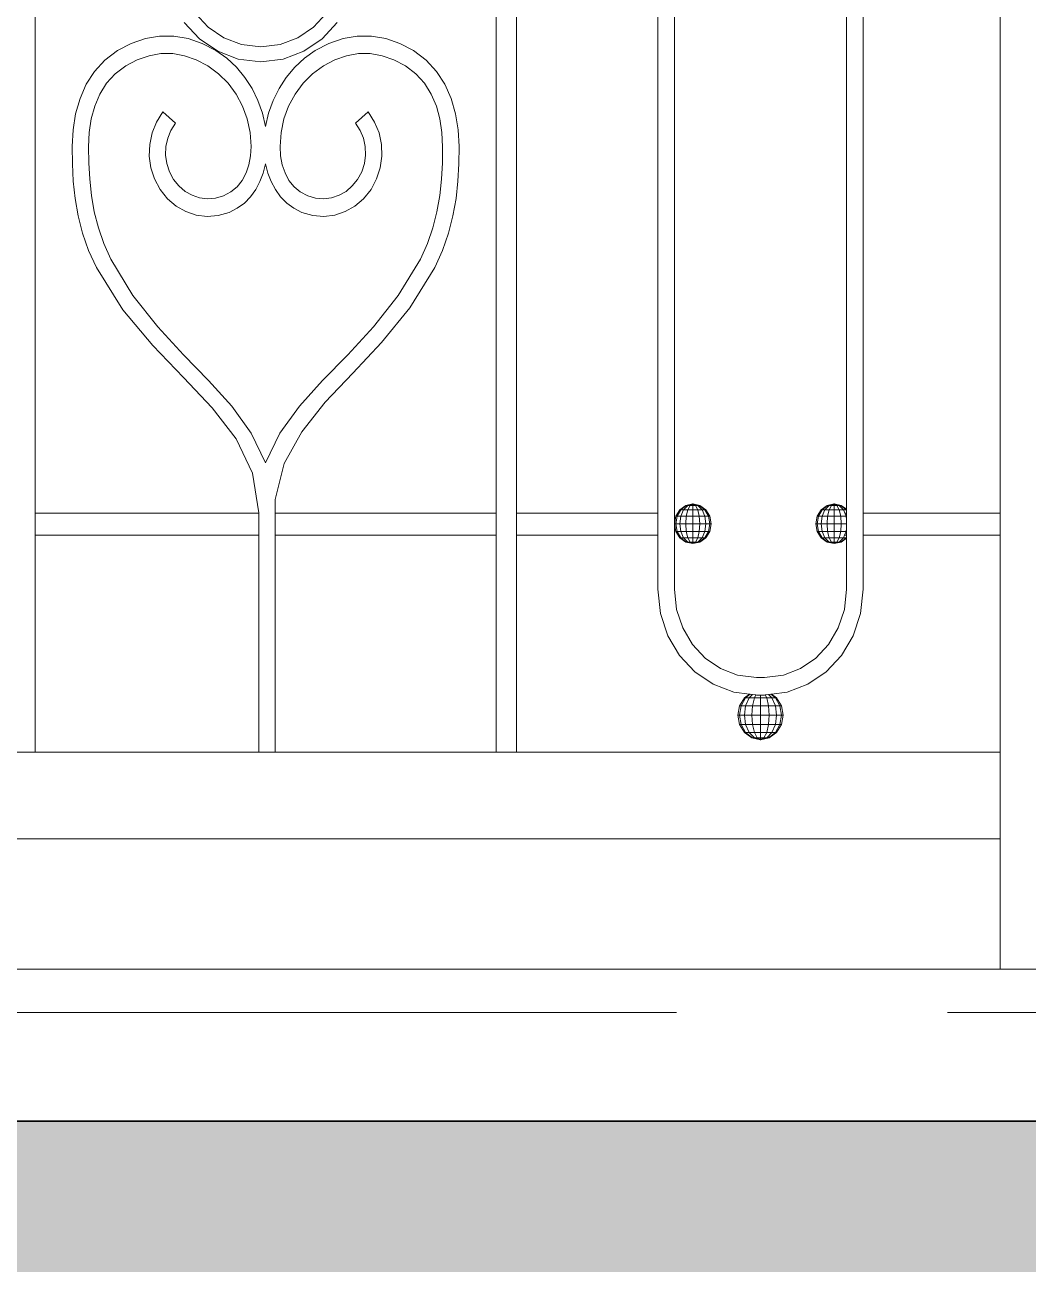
# Model space of a CAD drawing. Header units: millimetres. Extents: x 1832547 to 2001569, y -558009 to -417808.
# Drawn here: x 1917279 to 1917742, y -552015 to -551444 of the extents above; entities that cross this region are included whole.
import ezdxf

# ---------------------------------------------------------------- set-up
doc = ezdxf.new("R2010")
doc.units = ezdxf.units.MM
doc.header["$MEASUREMENT"] = 0
doc.linetypes.add('CENTER', pattern=[2, 1.25, -0.25, 0.25, -0.25])
for name, color, linetype, lineweight in [('CA-cot', 2, 'CONTINUOUS', 35), ('CA.dim 08', 8, 'CONTINUOUS', 13), ('CA.manh 08', 8, 'CONTINUOUS', 9), ('CA.thay 145', 145, 'CONTINUOUS', 18), ('CA.tim 67', 67, 'CENTER', 9), ('CA.vat lieu 08', 8, 'CONTINUOUS', 5), ('CA_manh 08', 8, 'CONTINUOUS', 9)]:
    doc.layers.add(name, color=color, linetype=linetype, lineweight=lineweight)

# ---------------------------------------------------------------- blocks, each defined once
blk = doc.blocks.new('EG535')
at = {"layer": 'CA_manh 08'}
for p, q in [((1947039.28, -527113.43), (1947039.28, -526601.15)), ((1947251.9, -526601.15), (1947251.9, -527113.43)), ((1947261.36, -527113.43), (1947261.36, -526601.15)), ((1947326.52, -526601.15), (1947326.52, -527113.43)), ((1947334.09, -527118.32), (1947334.09, -526602.13)), ((1947413.54, -526601.77), (1947413.54, -527111.66)), ((1947421.11, -527113.43), (1947421.11, -526601.15)), ((1947484.35, -526601.15), (1947484.35, -527113.43)), ((1947119.14, -526889.4), (1947113.13, -526882.95)), ((1947173.63, -526882.95), (1947167.63, -526889.4)), ((1947108.11, -526887.27), (1947115.11, -526894.8)), ((1947126.34, -526894.32), (1947119.14, -526889.4)), ((1947167.63, -526889.4), (1947160.43, -526894.32)), ((1947171.65, -526894.8), (1947178.66, -526887.27)), ((1947083.68, -526896.89), (1947090.17, -526894.65)), ((1947090.17, -526894.65), (1947096.73, -526893.54)), ((1947096.73, -526893.54), (1947103.31, -526893.54)), ((1947103.31, -526893.54), (1947109.87, -526894.65)), ((1947109.87, -526894.65), (1947116.36, -526896.89)), ((1947115.11, -526894.8), (1947123.51, -526900.53)), ((1947134.5, -526897.45), (1947126.34, -526894.32)), ((1947160.43, -526894.32), (1947152.27, -526897.45)), ((1947163.26, -526900.53), (1947171.65, -526894.8)), ((1947174.82, -526896.89), (1947181.31, -526894.65)), ((1947187.87, -526893.54), (1947181.31, -526894.65)), ((1947194.45, -526893.54), (1947187.87, -526893.54)), ((1947194.45, -526893.54), (1947201.01, -526894.65)), ((1947201.01, -526894.65), (1947207.5, -526896.89)), ((1947071.53, -526904.6), (1947077.31, -526900.24)), ((1947077.31, -526900.24), (1947083.68, -526896.89)), ((1947116.36, -526896.89), (1947122.73, -526900.24)), ((1947122.73, -526900.24), (1947127.7, -526903.79)), ((1947123.51, -526900.53), (1947133.02, -526904.19)), ((1947143.38, -526898.55), (1947134.5, -526897.45)), ((1947152.27, -526897.45), (1947143.38, -526898.55)), ((1947153.74, -526904.19), (1947163.26, -526900.53)), ((1947163.49, -526903.79), (1947168.45, -526900.24)), ((1947168.45, -526900.24), (1947174.82, -526896.89)), ((1947213.87, -526900.24), (1947207.5, -526896.89)), ((1947213.87, -526900.24), (1947219.65, -526904.6)), ((1947066.75, -526909.8), (1947071.53, -526904.6)), ((1947086.44, -526904.45), (1947081.1, -526907.28)), ((1947086.44, -526904.45), (1947091.85, -526902.57)), ((1947097.3, -526901.63), (1947091.85, -526902.57)), ((1947102.76, -526901.64), (1947097.3, -526901.63)), ((1947108.2, -526902.58), (1947102.76, -526901.64)), ((1947113.6, -526904.46), (1947108.2, -526902.58)), ((1947118.94, -526907.28), (1947113.6, -526904.46)), ((1947127.7, -526903.79), (1947132.15, -526907.93)), ((1947133.02, -526904.19), (1947143.38, -526905.47)), ((1947143.38, -526905.47), (1947153.74, -526904.19)), ((1947159.03, -526907.93), (1947163.49, -526903.79)), ((1947177.58, -526904.46), (1947172.24, -526907.28)), ((1947182.98, -526902.58), (1947177.58, -526904.46)), ((1947188.43, -526901.64), (1947182.98, -526902.58)), ((1947193.88, -526901.63), (1947188.43, -526901.64)), ((1947199.33, -526902.57), (1947193.88, -526901.63)), ((1947204.74, -526904.45), (1947199.33, -526902.57)), ((1947210.08, -526907.28), (1947204.74, -526904.45)), ((1947219.65, -526904.6), (1947224.43, -526909.8)), ((1947062.93, -526915.73), (1947066.75, -526909.8)), ((1947076.26, -526910.95), (1947072.3, -526915.32)), ((1947081.1, -526907.28), (1947076.26, -526910.95)), ((1947123.95, -526910.95), (1947118.94, -526907.28)), ((1947128.31, -526915.32), (1947123.95, -526910.95)), ((1947132.15, -526907.93), (1947136.05, -526912.59)), ((1947155.13, -526912.59), (1947159.03, -526907.93)), ((1947167.24, -526910.95), (1947162.87, -526915.32)), ((1947172.24, -526907.28), (1947167.24, -526910.95)), ((1947214.93, -526910.95), (1947210.08, -526907.28)), ((1947218.88, -526915.32), (1947214.93, -526910.95)), ((1947224.43, -526909.8), (1947228.25, -526915.73)), ((1947060.03, -526922.27), (1947062.93, -526915.73)), ((1947072.3, -526915.32), (1947069.18, -526920.31)), ((1947131.99, -526920.3), (1947128.31, -526915.32)), ((1947136.05, -526912.59), (1947139.38, -526917.72)), ((1947139.38, -526917.72), (1947142.1, -526923.24)), ((1947149.08, -526923.24), (1947151.8, -526917.72)), ((1947151.8, -526917.72), (1947155.13, -526912.59)), ((1947162.87, -526915.32), (1947159.19, -526920.3)), ((1947222, -526920.31), (1947218.88, -526915.32)), ((1947228.25, -526915.73), (1947231.15, -526922.27)), ((1947058, -526929.31), (1947060.03, -526922.27)), ((1947069.18, -526920.31), (1947066.84, -526925.81)), ((1947134.94, -526925.8), (1947131.99, -526920.3)), ((1947142.1, -526923.24), (1947144.18, -526929.09)), ((1947147, -526929.09), (1947149.08, -526923.24)), ((1947159.19, -526920.3), (1947156.24, -526925.8)), ((1947224.35, -526925.81), (1947222, -526920.31)), ((1947231.15, -526922.27), (1947233.18, -526929.31)), ((1947056.8, -526936.74), (1947058, -526929.31)), ((1947066.84, -526925.81), (1947065.22, -526931.74)), ((1947095.29, -526933.15), (1947098.23, -526928.52)), ((1947098.23, -526928.52), (1947104.08, -526933.67)), ((1947137.11, -526931.72), (1947134.94, -526925.8)), ((1947144.18, -526929.09), (1947145.59, -526935.21)), ((1947145.59, -526935.21), (1947147, -526929.09)), ((1947156.24, -526925.8), (1947154.08, -526931.72)), ((1947187.1, -526933.67), (1947192.95, -526928.52)), ((1947192.95, -526928.52), (1947195.89, -526933.15)), ((1947225.96, -526931.74), (1947224.35, -526925.81)), ((1947233.18, -526929.31), (1947234.38, -526936.74)), ((1947065.22, -526931.74), (1947064.28, -526938.01)), ((1947093.27, -526938.18), (1947095.29, -526933.15)), ((1947104.08, -526933.67), (1947101.95, -526937.02)), ((1947138.44, -526937.96), (1947137.11, -526931.72)), ((1947154.08, -526931.72), (1947152.74, -526937.96)), ((1947189.23, -526937.02), (1947187.1, -526933.67)), ((1947195.89, -526933.15), (1947197.92, -526938.18)), ((1947226.9, -526938.01), (1947225.96, -526931.74)), ((1947056.39, -526944.46), (1947056.8, -526936.74)), ((1947064.28, -526938.01), (1947063.96, -526944.52)), ((1947092.15, -526943.47), (1947093.27, -526938.18)), ((1947100.48, -526940.67), (1947099.66, -526944.49)), ((1947101.95, -526937.02), (1947100.48, -526940.67)), ((1947138.89, -526944.45), (1947138.44, -526937.96)), ((1947152.74, -526937.96), (1947152.29, -526944.45)), ((1947190.7, -526940.67), (1947189.23, -526937.02)), ((1947191.52, -526944.49), (1947190.7, -526940.67)), ((1947197.92, -526938.18), (1947199.03, -526943.47)), ((1947227.22, -526944.52), (1947226.9, -526938.01)), ((1947234.38, -526936.74), (1947234.79, -526944.46)), ((1947056.49, -526952.47), (1947056.39, -526944.46)), ((1947063.96, -526944.52), (1947064.06, -526951.95)), ((1947091.96, -526948.87), (1947092.15, -526943.47)), ((1947099.66, -526944.49), (1947099.52, -526948.4)), ((1947138.63, -526948.77), (1947138.89, -526944.45)), ((1947152.29, -526944.45), (1947152.55, -526948.77)), ((1947191.66, -526948.4), (1947191.52, -526944.49)), ((1947199.03, -526943.47), (1947199.22, -526948.87)), ((1947227.12, -526951.95), (1947227.22, -526944.52)), ((1947234.79, -526944.46), (1947234.69, -526952.47)), ((1947064.06, -526951.95), (1947064.48, -526959.46)), ((1947092.69, -526954.23), (1947091.96, -526948.87)), ((1947099.52, -526948.4), (1947100.04, -526952.29)), ((1947137.87, -526952.86), (1947138.63, -526948.77)), ((1947152.55, -526948.77), (1947153.31, -526952.86)), ((1947191.14, -526952.29), (1947191.66, -526948.4)), ((1947199.22, -526948.87), (1947198.49, -526954.23)), ((1947226.7, -526959.46), (1947227.12, -526951.95)), ((1947056.91, -526960.48), (1947056.49, -526952.47)), ((1947094.36, -526959.41), (1947092.69, -526954.23)), ((1947100.04, -526952.29), (1947101.25, -526956.04)), ((1947101.25, -526956.04), (1947103.13, -526959.57)), ((1947134.8, -526960.03), (1947136.6, -526956.63)), ((1947136.6, -526956.63), (1947137.87, -526952.86)), ((1947144.52, -526956.68), (1947143.01, -526960.64)), ((1947145.59, -526952.48), (1947144.52, -526956.68)), ((1947146.66, -526956.68), (1947145.59, -526952.48)), ((1947148.17, -526960.64), (1947146.66, -526956.68)), ((1947153.31, -526952.86), (1947154.59, -526956.63)), ((1947154.59, -526956.63), (1947156.39, -526960.03)), ((1947188.05, -526959.57), (1947189.94, -526956.04)), ((1947189.94, -526956.04), (1947191.14, -526952.29)), ((1947198.49, -526954.23), (1947196.82, -526959.41)), ((1947234.69, -526952.47), (1947234.27, -526960.48)), ((1947057.77, -526968.47), (1947056.91, -526960.48)), ((1947064.48, -526959.46), (1947065.31, -526966.98)), ((1947096.96, -526964.27), (1947094.36, -526959.41)), ((1947103.13, -526959.57), (1947105.6, -526962.64)), ((1947105.6, -526962.64), (1947108.49, -526965.1)), ((1947129.58, -526965.37), (1947132.46, -526962.96)), ((1947132.46, -526962.96), (1947134.8, -526960.03)), ((1947143.01, -526960.64), (1947141.06, -526964.31)), ((1947150.13, -526964.31), (1947148.17, -526960.64)), ((1947156.39, -526960.03), (1947158.72, -526962.96)), ((1947158.72, -526962.96), (1947161.6, -526965.37)), ((1947182.69, -526965.1), (1947185.59, -526962.64)), ((1947185.59, -526962.64), (1947188.05, -526959.57)), ((1947196.82, -526959.41), (1947194.22, -526964.27)), ((1947225.88, -526966.98), (1947226.7, -526959.46)), ((1947234.27, -526960.48), (1947233.41, -526968.47)), ((1947059.17, -526976.45), (1947057.77, -526968.47)), ((1947065.31, -526966.98), (1947066.61, -526974.48)), ((1947100.37, -526968.51), (1947096.96, -526964.27)), ((1947104.37, -526971.91), (1947100.37, -526968.51)), ((1947108.49, -526965.1), (1947111.72, -526966.92)), ((1947111.72, -526966.92), (1947115.19, -526968.07)), ((1947115.19, -526968.07), (1947118.81, -526968.52)), ((1947118.81, -526968.52), (1947122.5, -526968.23)), ((1947122.5, -526968.23), (1947126.15, -526967.18)), ((1947126.15, -526967.18), (1947129.58, -526965.37)), ((1947138.65, -526967.62), (1947135.81, -526970.51)), ((1947141.06, -526964.31), (1947138.65, -526967.62)), ((1947152.53, -526967.62), (1947150.13, -526964.31)), ((1947155.37, -526970.51), (1947152.53, -526967.62)), ((1947161.6, -526965.37), (1947165.03, -526967.18)), ((1947165.03, -526967.18), (1947168.68, -526968.23)), ((1947168.68, -526968.23), (1947172.37, -526968.52)), ((1947172.37, -526968.52), (1947175.99, -526968.07)), ((1947175.99, -526968.07), (1947179.46, -526966.92)), ((1947179.46, -526966.92), (1947182.69, -526965.1)), ((1947190.81, -526968.51), (1947186.81, -526971.91)), ((1947194.22, -526964.27), (1947190.81, -526968.51)), ((1947224.57, -526974.48), (1947225.88, -526966.98)), ((1947233.41, -526968.47), (1947232.02, -526976.45)), ((1947066.61, -526974.48), (1947068.48, -526981.9)), ((1947108.84, -526974.43), (1947104.37, -526971.91)), ((1947113.65, -526976.02), (1947108.84, -526974.43)), ((1947128.8, -526974.79), (1947123.76, -526976.24)), ((1947132.52, -526972.92), (1947128.8, -526974.79)), ((1947135.81, -526970.51), (1947132.52, -526972.92)), ((1947158.66, -526972.92), (1947155.37, -526970.51)), ((1947162.39, -526974.79), (1947158.66, -526972.92)), ((1947167.43, -526976.24), (1947162.39, -526974.79)), ((1947182.34, -526974.43), (1947177.53, -526976.02)), ((1947186.81, -526971.91), (1947182.34, -526974.43)), ((1947222.71, -526981.9), (1947224.57, -526974.48)), ((1947061.2, -526984.41), (1947059.17, -526976.45)), ((1947118.66, -526976.64), (1947113.65, -526976.02)), ((1947123.76, -526976.24), (1947118.66, -526976.64)), ((1947172.52, -526976.64), (1947167.43, -526976.24)), ((1947177.53, -526976.02), (1947172.52, -526976.64)), ((1947232.02, -526976.45), (1947229.98, -526984.41)), ((1947063.98, -526992.35), (1947061.2, -526984.41)), ((1947068.48, -526981.9), (1947070.98, -526989.2)), ((1947220.2, -526989.2), (1947222.71, -526981.9)), ((1947229.98, -526984.41), (1947227.2, -526992.35)), ((1947070.98, -526989.2), (1947074.22, -526996.32)), ((1947216.97, -526996.32), (1947220.2, -526989.2)), ((1947067.61, -527000.28), (1947063.98, -526992.35)), ((1947074.22, -526996.32), (1947084.44, -527013.11)), ((1947206.74, -527013.11), (1947216.97, -526996.32)), ((1947227.2, -526992.35), (1947223.58, -527000.28)), ((1947079.78, -527019.65), (1947067.61, -527000.28)), ((1947223.58, -527000.28), (1947212.07, -527018.83)), ((1947084.44, -527013.11), (1947095.84, -527027.56)), ((1947195.34, -527027.56), (1947206.74, -527013.11)), ((1947093.59, -527036.15), (1947079.78, -527019.65)), ((1947212.07, -527018.83), (1947199.12, -527034.73)), ((1947095.84, -527027.56), (1947107.7, -527040.39)), ((1947183.48, -527040.39), (1947195.34, -527027.56)), ((1947107.75, -527050.86), (1947093.59, -527036.15)), ((1947199.12, -527034.73), (1947185.79, -527048.92)), ((1947107.7, -527040.39), (1947119.32, -527052.35)), ((1947171.87, -527052.35), (1947183.48, -527040.39)), ((1947185.79, -527048.92), (1947173.14, -527062.33)), ((1947121, -527064.84), (1947107.75, -527050.86)), ((1947119.32, -527052.35), (1947129.98, -527064.16)), ((1947161.21, -527064.16), (1947171.87, -527052.35)), ((1947132.06, -527079.19), (1947121, -527064.84)), ((1947129.98, -527064.16), (1947138.97, -527076.56)), ((1947152.21, -527076.56), (1947161.21, -527064.16)), ((1947173.14, -527062.33), (1947162.26, -527075.88)), ((1947138.97, -527076.56), (1947145.59, -527090.27)), ((1947145.59, -527090.27), (1947152.21, -527076.56)), ((1947162.26, -527075.88), (1947154.21, -527090.5)), ((1947139.64, -527094.98), (1947132.06, -527079.19)), ((1947142.49, -527113.29), (1947139.64, -527094.98)), ((1947154.21, -527090.5), (1947150.05, -527107.12)), ((1947150.05, -527107.12), (1947150.05, -527113.43)), ((1947334.74, -527114.82), (1947336.58, -527111.85)), ((1947335.34, -527114.82), (1947337.04, -527111.85)), ((1947336.58, -527111.85), (1947339.35, -527109.87)), ((1947337.04, -527111.85), (1947336.58, -527111.85)), ((1947337.04, -527111.85), (1947339.59, -527109.87)), ((1947337.04, -527111.85), (1947338.35, -527111.85)), ((1947337.04, -527114.82), (1947338.35, -527111.85)), ((1947338.35, -527111.85), (1947340.3, -527109.87)), ((1947338.35, -527111.85), (1947340.3, -527111.85)), ((1947339.35, -527109.87), (1947342.6, -527109.17)), ((1947339.35, -527109.87), (1947339.59, -527109.87)), ((1947339.59, -527109.87), (1947342.6, -527109.17)), ((1947339.59, -527109.87), (1947340.3, -527109.87)), ((1947339.59, -527114.82), (1947340.3, -527111.85)), ((1947340.3, -527109.87), (1947342.6, -527109.17)), ((1947340.3, -527109.87), (1947341.36, -527109.87)), ((1947340.3, -527111.85), (1947341.36, -527109.87)), ((1947340.3, -527111.85), (1947342.6, -527111.85)), ((1947341.36, -527109.87), (1947342.6, -527109.17)), ((1947342.6, -527109.87), (1947341.36, -527109.87)), ((1947342.6, -527109.17), (1947342.6, -527109.87)), ((1947343.85, -527109.87), (1947342.6, -527109.17)), ((1947344.91, -527109.87), (1947342.6, -527109.17)), ((1947345.61, -527109.87), (1947342.6, -527109.17)), ((1947345.86, -527109.87), (1947342.6, -527109.17)), ((1947342.6, -527109.87), (1947343.85, -527109.87)), ((1947342.6, -527109.87), (1947342.6, -527111.85)), ((1947342.6, -527111.85), (1947344.91, -527111.85)), ((1947342.6, -527111.85), (1947342.6, -527114.82)), ((1947343.85, -527109.87), (1947344.91, -527109.87)), ((1947344.91, -527111.85), (1947343.85, -527109.87)), ((1947344.91, -527109.87), (1947345.61, -527109.87)), ((1947346.86, -527111.85), (1947344.91, -527109.87)), ((1947344.91, -527111.85), (1947346.86, -527111.85)), ((1947345.61, -527114.82), (1947344.91, -527111.85)), ((1947345.61, -527109.87), (1947345.86, -527109.87)), ((1947348.16, -527111.85), (1947345.61, -527109.87)), ((1947348.62, -527111.85), (1947345.86, -527109.87)), ((1947346.86, -527111.85), (1947348.16, -527111.85)), ((1947348.16, -527114.82), (1947346.86, -527111.85)), ((1947348.16, -527111.85), (1947348.62, -527111.85)), ((1947349.87, -527114.82), (1947348.16, -527111.85)), ((1947350.47, -527114.82), (1947348.62, -527111.85)), ((1947399.92, -527114.82), (1947401.77, -527111.85)), ((1947400.52, -527114.82), (1947402.23, -527111.85)), ((1947401.77, -527111.85), (1947404.53, -527109.87)), ((1947402.23, -527111.85), (1947401.77, -527111.85)), ((1947402.23, -527111.85), (1947404.78, -527109.87)), ((1947402.23, -527111.85), (1947403.53, -527111.85)), ((1947402.23, -527114.82), (1947403.53, -527111.85)), ((1947403.53, -527111.85), (1947405.48, -527109.87)), ((1947403.53, -527111.85), (1947405.48, -527111.85)), ((1947404.53, -527109.87), (1947407.79, -527109.17)), ((1947404.53, -527109.87), (1947404.78, -527109.87)), ((1947404.78, -527109.87), (1947407.79, -527109.17)), ((1947404.78, -527109.87), (1947405.48, -527109.87)), ((1947404.78, -527114.82), (1947405.48, -527111.85)), ((1947405.48, -527109.87), (1947407.79, -527109.17)), ((1947405.48, -527109.87), (1947406.54, -527109.87)), ((1947405.48, -527111.85), (1947406.54, -527109.87)), ((1947405.48, -527111.85), (1947407.79, -527111.85)), ((1947406.54, -527109.87), (1947407.79, -527109.17)), ((1947407.79, -527109.87), (1947406.54, -527109.87)), ((1947407.79, -527109.17), (1947407.79, -527109.87)), ((1947409.03, -527109.87), (1947407.79, -527109.17)), ((1947410.09, -527109.87), (1947407.79, -527109.17)), ((1947410.8, -527109.87), (1947407.79, -527109.17)), ((1947411.04, -527109.87), (1947407.79, -527109.17)), ((1947407.79, -527109.87), (1947409.03, -527109.87)), ((1947407.79, -527109.87), (1947407.79, -527111.85)), ((1947407.79, -527111.85), (1947410.09, -527111.85)), ((1947407.79, -527111.85), (1947407.79, -527114.82)), ((1947409.03, -527109.87), (1947410.09, -527109.87)), ((1947410.09, -527111.85), (1947409.03, -527109.87)), ((1947410.09, -527109.87), (1947410.8, -527109.87)), ((1947412.04, -527111.85), (1947410.09, -527109.87)), ((1947410.09, -527111.85), (1947412.04, -527111.85)), ((1947410.8, -527114.82), (1947410.09, -527111.85)), ((1947410.8, -527109.87), (1947411.04, -527109.87)), ((1947413.35, -527111.85), (1947410.8, -527109.87)), ((1947413.54, -527111.66), (1947411.04, -527109.87)), ((1947412.04, -527111.85), (1947413.35, -527111.85)), ((1947413.35, -527114.82), (1947412.04, -527111.85)), ((1947413.35, -527111.85), (1947413.54, -527111.85)), ((1947413.54, -527112.19), (1947413.35, -527111.85)), ((1947413.54, -527111.85), (1947413.54, -527111.66)), ((1947413.54, -527112.19), (1947413.54, -527111.85)), ((1947413.54, -527113.43), (1947413.54, -527112.19)), ((1947039.28, -527113.43), (1947142.49, -527113.43)), ((1947039.28, -527123.59), (1947039.28, -527113.43)), ((1947142.49, -527113.29), (1947142.49, -527113.43)), ((1947142.49, -527123.59), (1947142.49, -527113.43)), ((1947150.05, -527113.43), (1947251.9, -527113.43)), ((1947150.05, -527113.43), (1947150.05, -527123.59)), ((1947251.9, -527123.59), (1947251.9, -527113.43)), ((1947261.36, -527113.43), (1947326.52, -527113.43)), ((1947261.36, -527113.43), (1947261.36, -527123.59)), ((1947326.52, -527113.43), (1947326.52, -527123.59)), ((1947334.09, -527118.32), (1947334.74, -527114.82)), ((1947334.74, -527114.82), (1947335.34, -527114.82)), ((1947334.74, -527118.32), (1947335.34, -527114.82)), ((1947335.34, -527114.82), (1947337.04, -527114.82)), ((1947336.58, -527118.32), (1947337.04, -527114.82)), ((1947337.04, -527114.82), (1947339.59, -527114.82)), ((1947339.35, -527118.32), (1947339.59, -527114.82)), ((1947339.59, -527114.82), (1947342.6, -527114.82)), ((1947342.6, -527114.82), (1947345.61, -527114.82)), ((1947342.6, -527114.82), (1947342.6, -527118.32)), ((1947345.61, -527114.82), (1947348.16, -527114.82)), ((1947345.86, -527118.32), (1947345.61, -527114.82)), ((1947348.16, -527114.82), (1947349.87, -527114.82)), ((1947348.62, -527118.32), (1947348.16, -527114.82)), ((1947349.87, -527114.82), (1947350.47, -527114.82)), ((1947350.47, -527118.32), (1947349.87, -527114.82)), ((1947351.12, -527118.32), (1947350.47, -527114.82)), ((1947399.27, -527118.32), (1947399.92, -527114.82)), ((1947399.92, -527114.82), (1947400.52, -527114.82)), ((1947399.92, -527118.32), (1947400.52, -527114.82)), ((1947400.52, -527114.82), (1947402.23, -527114.82)), ((1947401.77, -527118.32), (1947402.23, -527114.82)), ((1947402.23, -527114.82), (1947404.78, -527114.82)), ((1947404.53, -527118.32), (1947404.78, -527114.82)), ((1947404.78, -527114.82), (1947407.79, -527114.82)), ((1947407.79, -527114.82), (1947410.8, -527114.82)), ((1947407.79, -527114.82), (1947407.79, -527118.32)), ((1947410.8, -527114.82), (1947413.35, -527114.82)), ((1947411.05, -527118.32), (1947410.8, -527114.82)), ((1947412.86, -527113.43), (1947413.54, -527113.43)), ((1947413.35, -527114.82), (1947413.54, -527114.82)), ((1947413.54, -527116.29), (1947413.35, -527114.82)), ((1947413.54, -527114.82), (1947413.54, -527113.43)), ((1947413.54, -527116.29), (1947413.54, -527114.82)), ((1947413.54, -527118.32), (1947413.54, -527116.29)), ((1947421.11, -527113.43), (1947484.35, -527113.43)), ((1947421.11, -527113.43), (1947421.11, -527123.59)), ((1947484.35, -527123.59), (1947484.35, -527113.43)), ((1947142.49, -527123.59), (1947039.28, -527123.59)), ((1947039.28, -527223.59), (1947039.28, -527123.59)), ((1947142.49, -527123.59), (1947142.49, -527223.59)), ((1947251.9, -527123.59), (1947150.05, -527123.59)), ((1947150.05, -527223.59), (1947150.05, -527123.59)), ((1947251.9, -527123.59), (1947251.9, -527223.59)), ((1947261.36, -527223.59), (1947261.36, -527123.59)), ((1947326.52, -527123.59), (1947261.36, -527123.59)), ((1947326.52, -527123.59), (1947326.52, -527148.49)), ((1947334.09, -527118.32), (1947334.74, -527118.32)), ((1947334.74, -527121.82), (1947334.09, -527118.32)), ((1947334.09, -527118.32), (1947334.09, -527148.46)), ((1947334.74, -527118.32), (1947336.58, -527118.32)), ((1947335.34, -527121.82), (1947334.74, -527118.32)), ((1947334.74, -527121.82), (1947335.34, -527121.82)), ((1947336.58, -527124.78), (1947334.74, -527121.82)), ((1947335.34, -527121.82), (1947337.04, -527121.82)), ((1947337.04, -527124.78), (1947335.34, -527121.82)), ((1947336.58, -527118.32), (1947339.35, -527118.32)), ((1947337.04, -527121.82), (1947336.58, -527118.32)), ((1947337.04, -527121.82), (1947339.59, -527121.82)), ((1947338.35, -527124.78), (1947337.04, -527121.82)), ((1947339.35, -527118.32), (1947342.6, -527118.32)), ((1947339.59, -527121.82), (1947339.35, -527118.32)), ((1947339.59, -527121.82), (1947342.6, -527121.82)), ((1947340.3, -527124.78), (1947339.59, -527121.82)), ((1947342.6, -527118.32), (1947345.86, -527118.32)), ((1947342.6, -527118.32), (1947342.6, -527121.82)), ((1947342.6, -527121.82), (1947345.61, -527121.82)), ((1947342.6, -527121.82), (1947342.6, -527124.78)), ((1947344.91, -527124.78), (1947345.61, -527121.82)), ((1947345.61, -527121.82), (1947345.86, -527118.32)), ((1947345.61, -527121.82), (1947348.16, -527121.82)), ((1947345.86, -527118.32), (1947348.62, -527118.32)), ((1947346.86, -527124.78), (1947348.16, -527121.82)), ((1947348.16, -527121.82), (1947348.62, -527118.32)), ((1947348.16, -527121.82), (1947349.87, -527121.82)), ((1947348.16, -527124.78), (1947349.87, -527121.82)), ((1947348.62, -527118.32), (1947350.47, -527118.32)), ((1947348.62, -527124.78), (1947350.47, -527121.82)), ((1947349.87, -527121.82), (1947350.47, -527118.32)), ((1947349.87, -527121.82), (1947350.47, -527121.82)), ((1947350.47, -527118.32), (1947351.12, -527118.32)), ((1947350.47, -527121.82), (1947351.12, -527118.32)), ((1947399.27, -527118.32), (1947399.92, -527118.32)), ((1947399.92, -527121.82), (1947399.27, -527118.32)), ((1947399.92, -527118.32), (1947401.77, -527118.32)), ((1947400.52, -527121.82), (1947399.92, -527118.32)), ((1947399.92, -527121.82), (1947400.52, -527121.82)), ((1947401.77, -527124.78), (1947399.92, -527121.82)), ((1947400.52, -527121.82), (1947402.23, -527121.82)), ((1947402.23, -527124.78), (1947400.52, -527121.82)), ((1947401.77, -527118.32), (1947404.53, -527118.32)), ((1947402.23, -527121.82), (1947401.77, -527118.32)), ((1947402.23, -527121.82), (1947404.78, -527121.82)), ((1947403.53, -527124.78), (1947402.23, -527121.82)), ((1947404.53, -527118.32), (1947407.79, -527118.32)), ((1947404.78, -527121.82), (1947404.53, -527118.32)), ((1947404.78, -527121.82), (1947407.79, -527121.82)), ((1947405.48, -527124.78), (1947404.78, -527121.82)), ((1947407.79, -527118.32), (1947411.05, -527118.32)), ((1947407.79, -527118.32), (1947407.79, -527121.82)), ((1947407.79, -527121.82), (1947410.8, -527121.82)), ((1947407.79, -527121.82), (1947407.79, -527124.78)), ((1947410.09, -527124.78), (1947410.8, -527121.82)), ((1947410.8, -527121.82), (1947411.05, -527118.32)), ((1947410.8, -527121.82), (1947413.35, -527121.82)), ((1947411.05, -527118.32), (1947413.54, -527118.32)), ((1947412.04, -527124.78), (1947412.58, -527123.59)), ((1947412.58, -527123.59), (1947413.35, -527121.82)), ((1947413.54, -527123.59), (1947412.58, -527123.59)), ((1947413.35, -527121.82), (1947413.54, -527120.34)), ((1947413.35, -527121.82), (1947413.54, -527121.82)), ((1947413.54, -527120.34), (1947413.54, -527118.32)), ((1947413.54, -527121.82), (1947413.54, -527120.34)), ((1947413.54, -527123.59), (1947413.54, -527121.82)), ((1947413.54, -527124.45), (1947413.54, -527123.59)), ((1947421.11, -527148.49), (1947421.11, -527123.59)), ((1947484.35, -527123.59), (1947421.11, -527123.59)), ((1947484.35, -527123.59), (1947484.35, -527223.59)), ((1947336.58, -527124.78), (1947337.04, -527124.78)), ((1947339.35, -527126.77), (1947336.58, -527124.78)), ((1947337.04, -527124.78), (1947338.35, -527124.78)), ((1947339.59, -527126.77), (1947337.04, -527124.78)), ((1947338.35, -527124.78), (1947340.3, -527124.78)), ((1947340.3, -527126.77), (1947338.35, -527124.78)), ((1947339.59, -527126.77), (1947339.35, -527126.77)), ((1947342.6, -527127.46), (1947339.35, -527126.77)), ((1947339.59, -527126.77), (1947340.3, -527126.77)), ((1947342.6, -527127.46), (1947339.59, -527126.77)), ((1947340.3, -527124.78), (1947342.6, -527124.78)), ((1947341.36, -527126.77), (1947340.3, -527124.78)), ((1947340.3, -527126.77), (1947341.36, -527126.77)), ((1947342.6, -527127.46), (1947340.3, -527126.77)), ((1947341.36, -527126.77), (1947342.6, -527126.77)), ((1947342.6, -527127.46), (1947341.36, -527126.77)), ((1947342.6, -527124.78), (1947344.91, -527124.78)), ((1947342.6, -527124.78), (1947342.6, -527126.77)), ((1947342.6, -527126.77), (1947343.85, -527126.77)), ((1947342.6, -527127.46), (1947343.85, -527126.77)), ((1947342.6, -527127.46), (1947345.86, -527126.77)), ((1947342.6, -527126.77), (1947342.6, -527127.46)), ((1947342.6, -527127.46), (1947344.91, -527126.77)), ((1947342.6, -527127.46), (1947345.61, -527126.77)), ((1947343.85, -527126.77), (1947344.91, -527124.78)), ((1947343.85, -527126.77), (1947344.91, -527126.77)), ((1947344.91, -527124.78), (1947346.86, -527124.78)), ((1947344.91, -527126.77), (1947346.86, -527124.78)), ((1947344.91, -527126.77), (1947345.61, -527126.77)), ((1947345.61, -527126.77), (1947348.16, -527124.78)), ((1947345.61, -527126.77), (1947345.86, -527126.77)), ((1947345.86, -527126.77), (1947348.62, -527124.78)), ((1947346.86, -527124.78), (1947348.16, -527124.78)), ((1947348.16, -527124.78), (1947348.62, -527124.78)), ((1947401.77, -527124.78), (1947402.23, -527124.78)), ((1947404.53, -527126.77), (1947401.77, -527124.78)), ((1947402.23, -527124.78), (1947403.53, -527124.78)), ((1947404.78, -527126.77), (1947402.23, -527124.78)), ((1947403.53, -527124.78), (1947405.48, -527124.78)), ((1947405.48, -527126.77), (1947403.53, -527124.78)), ((1947404.78, -527126.77), (1947404.53, -527126.77)), ((1947407.79, -527127.46), (1947404.53, -527126.77)), ((1947404.78, -527126.77), (1947405.48, -527126.77)), ((1947407.79, -527127.46), (1947404.78, -527126.77)), ((1947405.48, -527124.78), (1947407.79, -527124.78)), ((1947406.54, -527126.77), (1947405.48, -527124.78)), ((1947405.48, -527126.77), (1947406.54, -527126.77)), ((1947407.79, -527127.46), (1947405.48, -527126.77)), ((1947406.54, -527126.77), (1947407.79, -527126.77)), ((1947407.79, -527127.46), (1947406.54, -527126.77)), ((1947407.79, -527124.78), (1947410.09, -527124.78)), ((1947407.79, -527124.78), (1947407.79, -527126.77)), ((1947407.79, -527126.77), (1947409.03, -527126.77)), ((1947407.79, -527127.46), (1947409.03, -527126.77)), ((1947407.79, -527127.46), (1947411.04, -527126.77)), ((1947407.79, -527126.77), (1947407.79, -527127.46)), ((1947407.79, -527127.46), (1947410.09, -527126.77)), ((1947407.79, -527127.46), (1947410.8, -527126.77)), ((1947409.03, -527126.77), (1947410.09, -527124.78)), ((1947409.03, -527126.77), (1947410.09, -527126.77)), ((1947410.09, -527124.78), (1947412.04, -527124.78)), ((1947410.09, -527126.77), (1947412.04, -527124.78)), ((1947410.09, -527126.77), (1947410.8, -527126.77)), ((1947410.8, -527126.77), (1947413.35, -527124.78)), ((1947410.8, -527126.77), (1947411.04, -527126.77)), ((1947411.04, -527126.77), (1947413.54, -527124.97)), ((1947412.04, -527124.78), (1947413.35, -527124.78)), ((1947413.35, -527124.78), (1947413.54, -527124.45)), ((1947413.35, -527124.78), (1947413.54, -527124.78)), ((1947413.54, -527124.78), (1947413.54, -527124.45)), ((1947413.54, -527124.97), (1947413.54, -527124.78)), ((1947413.54, -527124.97), (1947413.54, -527148.46)), ((1947327.72, -527159.67), (1947326.52, -527148.49)), ((1947334.09, -527148.46), (1947335.09, -527157.78)), ((1947412.54, -527157.78), (1947413.54, -527148.46)), ((1947421.11, -527148.49), (1947419.91, -527159.67)), ((1947335.09, -527157.78), (1947337.94, -527166.33)), ((1947409.69, -527166.34), (1947412.54, -527157.78)), ((1947331.14, -527169.93), (1947327.72, -527159.67)), ((1947419.91, -527159.67), (1947416.49, -527169.93)), ((1947337.94, -527166.33), (1947342.41, -527173.89)), ((1947405.22, -527173.89), (1947409.69, -527166.34)), ((1947336.5, -527178.98), (1947331.14, -527169.93)), ((1947342.41, -527173.89), (1947348.28, -527180.19)), ((1947399.35, -527180.19), (1947405.22, -527173.89)), ((1947416.49, -527169.93), (1947411.13, -527178.98)), ((1947343.54, -527186.54), (1947336.5, -527178.98)), ((1947348.28, -527180.19), (1947355.31, -527184.99)), ((1947392.32, -527184.99), (1947399.35, -527180.19)), ((1947411.13, -527178.98), (1947404.09, -527186.54)), ((1947355.31, -527184.99), (1947363.28, -527188.06)), ((1947384.35, -527188.06), (1947392.32, -527184.99)), ((1947351.97, -527192.3), (1947343.54, -527186.54)), ((1947363.28, -527188.06), (1947371.95, -527189.13)), ((1947371.95, -527189.13), (1947375.68, -527189.13)), ((1947375.68, -527189.13), (1947384.35, -527188.06)), ((1947404.09, -527186.54), (1947395.66, -527192.3)), ((1947361.52, -527195.97), (1947351.97, -527192.3)), ((1947361.52, -527195.97), (1947368.79, -527196.87)), ((1947366.39, -527198.6), (1947368.79, -527196.87)), ((1947366.95, -527198.6), (1947369.12, -527196.91)), ((1947368.56, -527198.6), (1947370.1, -527197.03)), ((1947369.12, -527196.91), (1947368.79, -527196.87)), ((1947370.1, -527197.03), (1947369.12, -527196.91)), ((1947371.7, -527197.23), (1947370.1, -527197.03)), ((1947370.98, -527198.6), (1947371.7, -527197.23)), ((1947371.92, -527197.26), (1947371.7, -527197.23)), ((1947373.82, -527197.26), (1947371.92, -527197.26)), ((1947373.82, -527197.26), (1947373.82, -527198.6)), ((1947375.71, -527197.26), (1947373.82, -527197.26)), ((1947375.94, -527197.23), (1947375.71, -527197.26)), ((1947377.54, -527197.03), (1947375.94, -527197.23)), ((1947376.67, -527198.6), (1947375.94, -527197.23)), ((1947378.52, -527196.91), (1947377.54, -527197.03)), ((1947379.08, -527198.6), (1947377.54, -527197.03)), ((1947378.85, -527196.87), (1947378.52, -527196.91)), ((1947380.69, -527198.6), (1947378.52, -527196.91)), ((1947378.85, -527196.87), (1947386.11, -527195.97)), ((1947381.26, -527198.6), (1947378.85, -527196.87)), ((1947395.66, -527192.3), (1947386.11, -527195.97)), ((1947363.31, -527206.58), (1947364.11, -527202.26)), ((1947364.11, -527202.26), (1947366.39, -527198.6)), ((1947364.11, -527202.26), (1947364.85, -527202.26)), ((1947364.11, -527206.58), (1947364.85, -527202.26)), ((1947364.85, -527202.26), (1947366.95, -527198.6)), ((1947364.85, -527202.26), (1947366.95, -527202.26)), ((1947366.39, -527198.6), (1947366.95, -527198.6)), ((1947366.39, -527206.58), (1947366.95, -527202.26)), ((1947366.95, -527198.6), (1947368.56, -527198.6)), ((1947366.95, -527202.26), (1947368.56, -527198.6)), ((1947366.95, -527202.26), (1947370.1, -527202.26)), ((1947368.56, -527198.6), (1947370.98, -527198.6)), ((1947369.8, -527206.58), (1947370.1, -527202.26)), ((1947370.1, -527202.26), (1947370.98, -527198.6)), ((1947370.1, -527202.26), (1947373.82, -527202.26)), ((1947370.98, -527198.6), (1947373.82, -527198.6)), ((1947373.82, -527198.6), (1947376.67, -527198.6)), ((1947373.82, -527198.6), (1947373.82, -527202.26)), ((1947373.82, -527202.26), (1947377.54, -527202.26)), ((1947373.82, -527202.26), (1947373.82, -527206.58)), ((1947376.67, -527198.6), (1947379.08, -527198.6)), ((1947377.54, -527202.26), (1947376.67, -527198.6)), ((1947377.54, -527202.26), (1947380.69, -527202.26)), ((1947377.85, -527206.58), (1947377.54, -527202.26)), ((1947379.08, -527198.6), (1947380.69, -527198.6)), ((1947380.69, -527202.26), (1947379.08, -527198.6)), ((1947380.69, -527198.6), (1947381.26, -527198.6)), ((1947382.8, -527202.26), (1947380.69, -527198.6)), ((1947380.69, -527202.26), (1947382.8, -527202.26)), ((1947381.26, -527206.58), (1947380.69, -527202.26)), ((1947383.54, -527202.26), (1947381.26, -527198.6)), ((1947382.8, -527202.26), (1947383.54, -527202.26)), ((1947383.54, -527206.58), (1947382.8, -527202.26)), ((1947384.34, -527206.58), (1947383.54, -527202.26)), ((1947363.31, -527206.58), (1947364.11, -527206.58)), ((1947364.11, -527210.91), (1947363.31, -527206.58)), ((1947364.11, -527206.58), (1947366.39, -527206.58)), ((1947364.85, -527210.91), (1947364.11, -527206.58)), ((1947366.39, -527206.58), (1947369.8, -527206.58)), ((1947366.95, -527210.91), (1947366.39, -527206.58)), ((1947369.8, -527206.58), (1947373.82, -527206.58)), ((1947370.1, -527210.91), (1947369.8, -527206.58)), ((1947373.82, -527206.58), (1947377.85, -527206.58)), ((1947373.82, -527206.58), (1947373.82, -527210.91)), ((1947377.54, -527210.91), (1947377.85, -527206.58)), ((1947377.85, -527206.58), (1947381.26, -527206.58)), ((1947380.69, -527210.91), (1947381.26, -527206.58)), ((1947381.26, -527206.58), (1947383.54, -527206.58)), ((1947382.8, -527210.91), (1947383.54, -527206.58)), ((1947383.54, -527206.58), (1947384.34, -527206.58)), ((1947383.54, -527210.91), (1947384.34, -527206.58)), ((1947364.11, -527210.91), (1947364.85, -527210.91)), ((1947366.39, -527214.57), (1947364.11, -527210.91)), ((1947364.85, -527210.91), (1947366.95, -527210.91)), ((1947366.95, -527214.57), (1947364.85, -527210.91)), ((1947366.39, -527214.57), (1947366.95, -527214.57)), ((1947369.8, -527217.02), (1947366.39, -527214.57)), ((1947366.95, -527210.91), (1947370.1, -527210.91)), ((1947368.56, -527214.57), (1947366.95, -527210.91)), ((1947366.95, -527214.57), (1947368.56, -527214.57)), ((1947370.1, -527217.02), (1947366.95, -527214.57)), ((1947368.56, -527214.57), (1947370.98, -527214.57)), ((1947370.98, -527217.02), (1947368.56, -527214.57)), ((1947370.1, -527210.91), (1947373.82, -527210.91)), ((1947370.98, -527214.57), (1947370.1, -527210.91)), ((1947370.98, -527214.57), (1947373.82, -527214.57)), ((1947372.28, -527217.02), (1947370.98, -527214.57)), ((1947373.82, -527210.91), (1947377.54, -527210.91)), ((1947373.82, -527210.91), (1947373.82, -527214.57)), ((1947373.82, -527214.57), (1947376.67, -527214.57)), ((1947373.82, -527214.57), (1947373.82, -527217.02)), ((1947375.36, -527217.02), (1947376.67, -527214.57)), ((1947376.67, -527214.57), (1947377.54, -527210.91)), ((1947376.67, -527214.57), (1947379.08, -527214.57)), ((1947376.67, -527217.02), (1947379.08, -527214.57)), ((1947377.54, -527210.91), (1947380.69, -527210.91)), ((1947377.54, -527217.02), (1947380.69, -527214.57)), ((1947377.85, -527217.02), (1947381.26, -527214.57)), ((1947379.08, -527214.57), (1947380.69, -527210.91)), ((1947379.08, -527214.57), (1947380.69, -527214.57)), ((1947380.69, -527210.91), (1947382.8, -527210.91)), ((1947380.69, -527214.57), (1947382.8, -527210.91)), ((1947380.69, -527214.57), (1947381.26, -527214.57)), ((1947381.26, -527214.57), (1947383.54, -527210.91)), ((1947382.8, -527210.91), (1947383.54, -527210.91)), ((1947370.1, -527217.02), (1947369.8, -527217.02)), ((1947373.82, -527217.88), (1947369.8, -527217.02)), ((1947370.1, -527217.02), (1947370.98, -527217.02)), ((1947373.82, -527217.88), (1947370.1, -527217.02)), ((1947370.98, -527217.02), (1947372.28, -527217.02)), ((1947373.82, -527217.88), (1947370.98, -527217.02)), ((1947372.28, -527217.02), (1947373.82, -527217.02)), ((1947373.82, -527217.88), (1947372.28, -527217.02)), ((1947373.82, -527217.02), (1947375.36, -527217.02)), ((1947373.82, -527217.88), (1947375.36, -527217.02)), ((1947373.82, -527217.02), (1947373.82, -527217.88)), ((1947373.82, -527217.88), (1947376.67, -527217.02)), ((1947373.82, -527217.88), (1947377.54, -527217.02)), ((1947373.82, -527217.88), (1947377.85, -527217.02)), ((1947375.36, -527217.02), (1947376.67, -527217.02)), ((1947376.67, -527217.02), (1947377.54, -527217.02)), ((1947377.54, -527217.02), (1947377.85, -527217.02)), ((1947039.28, -527223.59), (1947029.83, -527223.59)), ((1947142.49, -527223.59), (1947039.28, -527223.59)), ((1947150.05, -527223.59), (1947142.49, -527223.59)), ((1947251.9, -527223.59), (1947150.05, -527223.59)), ((1947261.36, -527223.59), (1947251.9, -527223.59)), ((1947484.35, -527223.59), (1947261.36, -527223.59)), ((1947484.35, -527263.59), (1947484.35, -527223.59)), ((1946810.11, -527263.59), (1947484.35, -527263.59)), ((1947484.35, -527263.59), (1947484.35, -527323.59)), ((1947484.35, -527323.59), (1946810.11, -527323.59)), ((1947512.28, -527323.59), (1947484.35, -527323.59)), ((1946714.98, -527393.59), (1948313.08, -527393.59))]:
    blk.add_line(p, q, dxfattribs=at)

msp = doc.modelspace()

# ---------------------------------------------------------------- hatches: boundary and pattern name
at = {"layer": 'CA.vat lieu 08'}
h = msp.add_hatch(dxfattribs=at)
h.set_pattern_fill('BTLOT', color=256, scale=20, pattern_type=2)
h.set_pattern_definition([(50, (0, 0), (143.4520365, -12.550427), [15, -165]), (355, (0, 0), (-27.750267, 150.438427), [12, -132]), (100.4514445, (11.95, -1.05), (115.701769, 137.887998), [12.748038, -140.228422]), (46.1842, (0, 40), (213.448266, -33.103856), [22.5, -247.5]), (96.635635, (17.79, 37.24), (186.93239, 194.82372), [19.122068, -210.342752]), (351.184164, (0, 40), (186.93239, 194.82372), [18, -198]), (21, (20, 30), (119.3814104, -80.523778), [15, -165]), (326, (20, 30), (48.663066, 145.030009), [12, -132]), (71.451445, (29.95, 23.29), (168.044475, 64.506231), [12.748038, -140.228422]), (37.5, (0, 0), (2.431971, 66.5787708), [0, -130.4, 0, -134, 0, -132.5]), (7.5, (0, 0), (52.6139075, 78.8823424), [0, -76.4, 0, -127.4, 0, -50.5]), (327.5, (-44.6, 0), (106.7644872, -4.5109743), [0, -50, 0, -156, 0, -207]), (317.5, (-64.6, 0), (116.637234, 20.0209965), [0, -65, 0, -103.6, 0, -147])])
h.paths.add_polyline_path([(1918829.83, -552019.24), (1924609.95, -552019.24), (1924609.95, -551899.24), (1918829.83, -551899.24)])
h.paths.add_polyline_path([(1916709.94, -552069.24), (1918609.83, -552069.24), (1918609.83, -551949.24), (1916709.94, -551949.24)])
h.paths.add_polyline_path([(1913300.53, -552699.24), (1915356.72, -552699.24), (1915356.72, -552819.24), (1913300.53, -552819.24)])
h.paths.add_polyline_path([(1925669.95, -551899.24), (1928169.95, -551899.24), (1928169.95, -552019.24), (1925669.95, -552019.24)])
h.paths.add_polyline_path([(1924829.95, -551899.24), (1925449.95, -551899.24), (1925449.95, -552019.24), (1924829.95, -552019.24)])

# ---------------------------------------------------------------- linework, layer by layer
at = {"layer": 'CA-cot'}
msp.add_lwpolyline([(1916709.94, -552069.24), (1918609.83, -552069.24), (1918609.83, -551949.24), (1916709.94, -551949.24)], close=True, dxfattribs=at)
at = {"layer": 'CA.dim 08'}
msp.add_lwpolyline([(1916709.94, -551949.24), (1918609.83, -551949.24)], dxfattribs=at)
at = {"layer": 'CA.thay 145'}
msp.add_lwpolyline([(1916959.73, -551949.24), (1918609.83, -551949.24)], dxfattribs=at)
at = {"layer": 'CA.tim 67', "ltscale": 500}
msp.add_lwpolyline([(1918579.83, -551899.24), (1907995.92, -551899.24)], dxfattribs=at)

# ---------------------------------------------------------------- block references
at = {"layer": 'CA.manh 08'}
msp.add_blockref('EG535', (-29755.25, -24555.65), dxfattribs=at)

doc.saveas('drawing.dxf')
